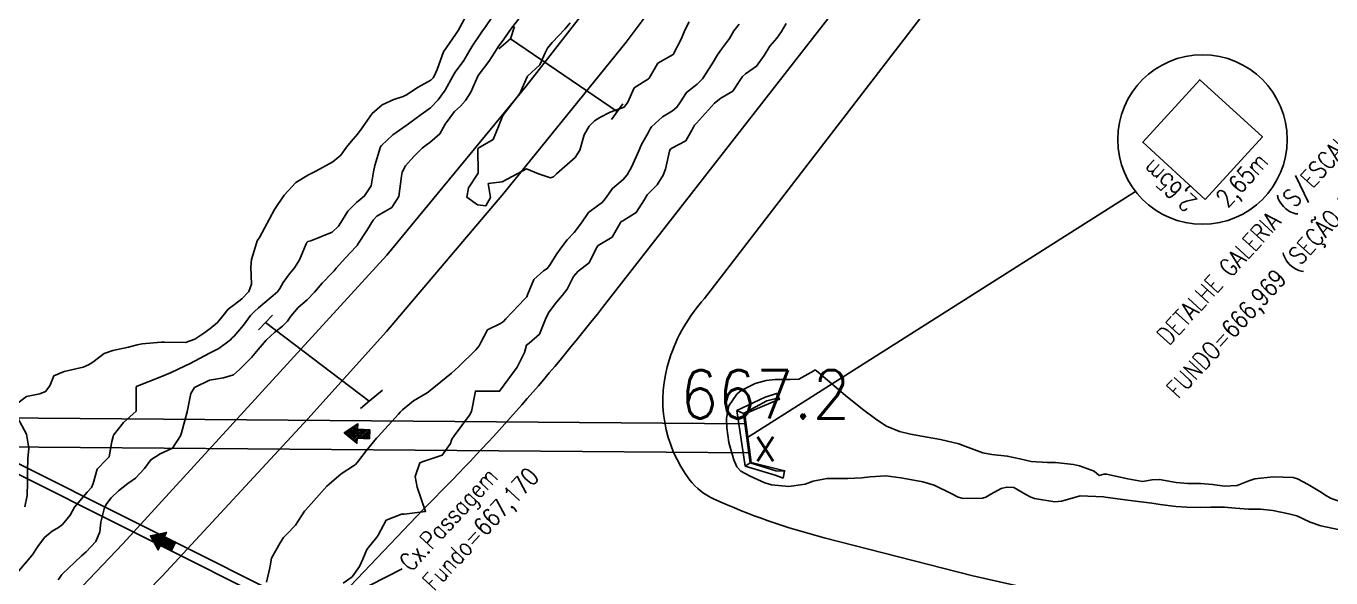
# Model space of a CAD drawing. Header units: metres. Extents: x 298520 to 308411, y 7433745 to 7450750.
# Drawn here: x 300751.6 to 300859.5, y 7446942.6 to 7446988.2 of the extents above; entities that cross this region are included whole.
import ezdxf
from ezdxf.enums import TextEntityAlignment as Align

# ---------------------------------------------------------------- set-up
doc = ezdxf.new("R2010")
doc.units = ezdxf.units.M
doc.header["$LTSCALE"] = 10
doc.linetypes.add('CONTINUO', pattern=[0])
doc.linetypes.add('TRACEJADO', pattern=[8.7, 8, -0.7])
for name, color, linetype in [('BUEIRO', 151, 'Continuous'), ('Curvas de Nivel 1m', 11, 'Continuous'), ('Curvas de Nivel 5m', 15, 'Continuous'), ('GALERIA', 45, 'Continuous'), ('Linha Férrea', 251, 'TRACKS'), ('Pontos Cotados', 45, 'Continuous'), ('Pórtico', 62, 'Continuous'), ('TEXTO', 45, 'Continuous'), ('Vias Primárias', 230, 'Continuous')]:
    doc.layers.add(name, color=color, linetype=linetype)
doc.styles.add('ROMANS', font='romans', dxfattribs={"height": 0.2})
doc.styles.add('Style-STANDARD', font='STANDARD.shx')
doc.linetypes.add('TRACKS', pattern='A,0.15,[130,ltypeshp.shx,S=0.25,R=0,X=0,Y=0],0.15', length=0.3)

# ---------------------------------------------------------------- blocks, each defined once
blk = doc.blocks.new('ELVTXT_30')
at = {"layer": 'Pontos Cotados', "linetype": 'Continuous', "style": 'Style-STANDARD'}
for s, height, p in [('667.2', 4, (0, 4)), ('x', 3, (0, 0))]:
    blk.add_text(s, height=height, dxfattribs=at).set_placement(p, align=Align.MIDDLE_CENTER)

msp = doc.modelspace()

# ---------------------------------------------------------------- hatches: boundary and pattern name
at = {"layer": 'TEXTO'}
for points in [[(300780.01, 7446954.12), (300779, 7446954.18), (300778.98, 7446953.75), (300777.94, 7446954.61), (300779.07, 7446955.35), (300779.04, 7446954.92), (300780.05, 7446954.86)], [(300763.67, 7446944.9), (300762.75, 7446945.32), (300762.57, 7446944.93), (300761.92, 7446946.11), (300763.24, 7446946.38), (300763.06, 7446945.99), (300763.98, 7446945.57)]]:
    msp.add_hatch(color=256, dxfattribs=at).paths.add_polyline_path(points)

# ---------------------------------------------------------------- linework, layer by layer
at = {"layer": 'BUEIRO', "linetype": 'TRACEJADO', "flags": 128}
for points in [[(300774.17, 7446939.6), (300748.18, 7446952.58)], [(300774.69, 7446940.2), (300748.26, 7446953.43)]]:
    msp.add_lwpolyline(points, dxfattribs=at)
at = {"layer": 'Curvas de Nivel 1m', "flags": 128}
for points, elevation in [([(300750.76, 7446956.92), (300751.67, 7446957.6), (300752.77, 7446957.82), (300753.25, 7446958.02), (300753.6, 7446958.48), (300753.95, 7446959.32), (300754.79, 7446959.66), (300756.37, 7446960.02), (300756.8, 7446960.23), (300756.94, 7446960.3), (300757.15, 7446960.44), (300758.09, 7446961.15), (300758.81, 7446961.41), (300760.1, 7446961.68), (300760.82, 7446961.88), (300761.24, 7446961.96), (300762.82, 7446962.1), (300763.09, 7446962.1), (300764.82, 7446962.08), (300765.59, 7446962.34), (300766.32, 7446962.83), (300766.84, 7446963.19), (300767.45, 7446963.71), (300767.94, 7446964.31), (300768.35, 7446964.81), (300768.86, 7446965.21), (300769.48, 7446965.68), (300770.06, 7446966.29), (300770.26, 7446966.9), (300770.21, 7446968.29), (300770.26, 7446968.93), (300770.68, 7446970.28), (300770.75, 7446970.46), (300770.93, 7446970.74), (300771.77, 7446972.27), (300772.16, 7446973.06), (300772.97, 7446974.25), (300773.94, 7446975.28), (300774.99, 7446975.93), (300775.6, 7446976.22), (300777, 7446977), (300777.65, 7446977.55), (300778.13, 7446978.19), (300778.52, 7446978.68), (300779.03, 7446979.27), (300779.41, 7446979.8), (300779.66, 7446980.17), (300780.25, 7446980.97), (300781.06, 7446981.7), (300782.03, 7446982.15), (300782.81, 7446982.4), (300783.07, 7446982.53), (300784.04, 7446983.16), (300785.09, 7446983.73), (300785.28, 7446983.92), (300785.39, 7446984.11), (300785.62, 7446984.62), (300786.14, 7446986.09), (300787.13, 7446987.5), (300787.36, 7446987.84), (300787.48, 7446988.08), (300788.07, 7446989.15)], 669), ([(300754.3, 7446942.47), (300754.42, 7446942.65), (300754.6, 7446942.91), (300756.21, 7446944.45), (300756.62, 7446944.78), (300757.42, 7446945.64), (300757.75, 7446946.43), (300757.83, 7446947.24), (300758.12, 7446948.43), (300758.32, 7446948.77), (300758.67, 7446949.23), (300759.27, 7446949.82), (300760.04, 7446950.41), (300760.42, 7446950.67), (300760.69, 7446950.86), (300761.43, 7446951.66), (300761.95, 7446952.38), (300762.72, 7446952.87), (300763.73, 7446953.35), (300764.41, 7446954.35), (300764.48, 7446954.61), (300764.75, 7446955.62), (300764.95, 7446956.35), (300765.27, 7446957.85), (300765.57, 7446958.34), (300766.79, 7446958.97), (300767.96, 7446959.14), (300768.79, 7446959.39), (300769.27, 7446959.83), (300769.72, 7446960.29), (300770.26, 7446960.84), (300770.82, 7446961.5), (300771.48, 7446962.27), (300772.19, 7446962.91), (300772.84, 7446963.42), (300773.26, 7446963.84), (300773.53, 7446964.24), (300774.14, 7446964.96), (300774.87, 7446965.6), (300775.49, 7446966.22), (300776.11, 7446966.98), (300776.9, 7446967.8), (300777.1, 7446968), (300777.28, 7446968.2), (300778.04, 7446969.06), (300778.92, 7446969.99), (300779.01, 7446970.09), (300779.07, 7446970.18), (300779.79, 7446971.32), (300780.33, 7446972.17), (300780.62, 7446972.5), (300780.95, 7446972.7), (300781.88, 7446973.22), (300782.46, 7446974.14), (300782.68, 7446975.82), (300782.73, 7446976.13), (300783, 7446976.67), (300783.68, 7446977.44), (300784.38, 7446978.12), (300784.73, 7446978.4), (300785.02, 7446978.58), (300785.83, 7446979.3), (300786.28, 7446980.09), (300787.05, 7446981.14), (300787.53, 7446981.6), (300787.95, 7446982.07), (300788.39, 7446982.75), (300788.98, 7446984.06), (300789.02, 7446984.14), (300789.09, 7446984.24), (300789.89, 7446985.27), (300790.37, 7446986.05), (300790.66, 7446986.5), (300791.12, 7446987.12), (300791.77, 7446988.03), (300792.37, 7446988.8)], 671), ([(300810.58, 7446988.37), (300810.12, 7446987.81), (300809.76, 7446987.18), (300809.12, 7446986.29), (300808.79, 7446985.82), (300808.35, 7446985.08), (300807.55, 7446983.84), (300807.09, 7446983.4), (300806.22, 7446982.72), (300805.67, 7446981.86), (300805.43, 7446981.5), (300805.06, 7446981.21), (300804.23, 7446980.7), (300803.34, 7446979.89), (300803.21, 7446979.71), (300803.04, 7446979.4), (300802.51, 7446978.41), (300802.27, 7446977.9), (300801.69, 7446976.6), (300801.32, 7446975.92), (300800.99, 7446975.53), (300800.11, 7446974.8), (300799.5, 7446973.93), (300799.26, 7446973.64), (300798.97, 7446973.43), (300798.11, 7446972.8), (300797.53, 7446971.96), (300796.93, 7446971.15), (300796.36, 7446970.55), (300795.93, 7446969.98), (300795.51, 7446969.38), (300794.9, 7446968.43), (300794.71, 7446968.18), (300794.41, 7446967.99), (300793.6, 7446967.28), (300793.09, 7446966.01), (300793.03, 7446965.85), (300792.87, 7446965.68), (300791.3, 7446964.03), (300791.1, 7446963.79), (300790.85, 7446963.63), (300789.78, 7446963.11), (300789.23, 7446962.06), (300789.09, 7446961.79), (300788.82, 7446961.47), (300787.41, 7446960.08), (300786.8, 7446959.54), (300785.04, 7446958.11), (300784.9, 7446957.99), (300784.78, 7446957.91), (300783.65, 7446957.24), (300782.76, 7446956.52), (300782.57, 7446956.32), (300782.41, 7446956.14), (300780.73, 7446954.31), (300780.66, 7446954.23), (300780.6, 7446954.16), (300779.75, 7446953.13), (300779.04, 7446952.18), (300778.88, 7446952), (300778.7, 7446951.87), (300777.67, 7446951.22), (300776.68, 7446950.38), (300776.51, 7446950.2), (300775.19, 7446948.74), (300774.74, 7446948.23), (300774.7, 7446948.19), (300774.66, 7446948.14), (300773.9, 7446946.98), (300773.2, 7446946.24), (300772.93, 7446945.95), (300772.63, 7446945.51), (300771.93, 7446944.26), (300771.79, 7446943.45), (300771.51, 7446942.27)], 671), ([(300806.44, 7446988.56), (300806.08, 7446987.86), (300805.8, 7446987.19), (300805.11, 7446985.87), (300803.86, 7446985.13), (300803.13, 7446983.89), (300803.12, 7446983.87), (300803.09, 7446983.85), (300801.89, 7446983.09), (300801.38, 7446981.92), (300801.06, 7446981.52), (300799.9, 7446981.09), (300799.05, 7446980.66), (300798.61, 7446980.38), (300798.17, 7446979.95), (300797.77, 7446979.21), (300797.41, 7446977.96), (300797.01, 7446977.34), (300795.47, 7446975.99), (300795.22, 7446975.76), (300794.99, 7446975.68), (300793.99, 7446976), (300793, 7446976.41), (300792.27, 7446976.02), (300790.99, 7446975.34), (300789.84, 7446975.19), (300790.01, 7446974.05), (300789.64, 7446973.37), (300788.96, 7446973.44), (300788.07, 7446974.07), (300788.21, 7446974.84), (300788.99, 7446976.06), (300788.98, 7446978.06), (300788.99, 7446978.09), (300789.01, 7446978.11), (300790.24, 7446978.84), (300790.74, 7446980.04), (300790.81, 7446980.28), (300791.05, 7446980.82), (300791.98, 7446982.03), (300792.45, 7446982.64), (300793.05, 7446984.01), (300793.09, 7446984.07), (300794.11, 7446984.99), (300794.53, 7446986), (300794.73, 7446986.38), (300795.12, 7446986.84), (300796.19, 7446987.97), (300796.62, 7446988.48)], 672), ([(300860.68, 7446948.76), (300859.44, 7446949.22), (300858.96, 7446949.5), (300858.69, 7446949.68), (300857.6, 7446950.34), (300856.7, 7446950.81), (300856.35, 7446950.91), (300854.7, 7446950.96), (300853.2, 7446950.8), (300852.7, 7446950.63), (300851.74, 7446950.27), (300850.69, 7446950.21), (300849.7, 7446950.34), (300848.69, 7446950.41), (300847.64, 7446950.41), (300846.69, 7446950.51), (300845.32, 7446950.76), (300844.7, 7446950.73), (300843.89, 7446950.59), (300842.7, 7446950.8), (300840.94, 7446951.2), (300840.7, 7446951.19), (300840.32, 7446951.07), (300839.91, 7446951.45), (300838.71, 7446951.89), (300838.2, 7446951.99), (300836.71, 7446952.17), (300836.04, 7446952.17), (300834.71, 7446952.25), (300833.78, 7446952.46), (300832.72, 7446952.69), (300831.46, 7446952.82), (300830.72, 7446952.96), (300829.01, 7446953.59), (300828.82, 7446953.67), (300828.73, 7446953.71), (300827.2, 7446954.06), (300826.74, 7446954.14), (300826.12, 7446954.24), (300824.74, 7446954.5), (300823.81, 7446954.71), (300822.75, 7446955.16), (300821.95, 7446955.67), (300820.76, 7446956.57), (300819.36, 7446957.69), (300818.78, 7446958.19), (300816.97, 7446959.73), (300816.87, 7446959.79), (300816.8, 7446959.79), (300816.77, 7446959.77), (300816.73, 7446959.73), (300815.49, 7446959.05), (300814.79, 7446959.02), (300813.55, 7446959.01), (300812.79, 7446958.93), (300811.89, 7446958.68), (300810.78, 7446958.12), (300810.59, 7446957.99), (300810.39, 7446957.8), (300809.73, 7446956.85), (300809.52, 7446955.81), (300809.54, 7446955.02), (300809.71, 7446953.81), (300810.14, 7446952.37), (300810.38, 7446951.8), (300810.7, 7446951.45), (300811.47, 7446951.02), (300812.69, 7446950.47), (300813.24, 7446950.32), (300814.69, 7446950.17), (300816.04, 7446950.38), (300816.69, 7446950.61), (300817.82, 7446950.84), (300818.69, 7446950.83), (300819.55, 7446950.83), (300820.7, 7446950.89), (300821.39, 7446950.97), (300822.7, 7446951.06), (300823.93, 7446950.88), (300824.69, 7446950.75), (300825.74, 7446950.57), (300826.69, 7446950.28), (300828.1, 7446949.6), (300828.68, 7446949.28), (300829.07, 7446949.19), (300830.68, 7446949.22), (300830.95, 7446949.29), (300831.36, 7446949.55), (300832.23, 7446950), (300832.69, 7446950.12), (300833.26, 7446950.1), (300834.25, 7446949.52), (300834.68, 7446949.28), (300834.99, 7446949.19), (300836.67, 7446948.91), (300837.21, 7446948.95), (300838.68, 7446949.39), (300838.75, 7446949.4), (300840.68, 7446949.31), (300840.82, 7446949.3), (300842.68, 7446949.05), (300843.11, 7446948.99), (300844.67, 7446948.79), (300845.36, 7446948.7), (300846.67, 7446948.51), (300847.57, 7446948.46), (300848.67, 7446948.45), (300849.54, 7446948.46), (300850.67, 7446948.48), (300851.6, 7446948.38), (300852.67, 7446948.3), (300853.66, 7446948.3), (300854.67, 7446948.18), (300855.99, 7446947.93), (300856.66, 7446947.75), (300857.75, 7446947.24), (300858.65, 7446946.92), (300860.06, 7446946.62)], 669), ([(300751.53, 7446948.5), (300751.74, 7446949.43), (300751.77, 7446950.5), (300751.76, 7446951.44), (300751.79, 7446952.5), (300751.87, 7446953.35), (300751.67, 7446954.5), (300750.75, 7446956.23)], 669)]:
    msp.add_lwpolyline(points, dxfattribs=dict(at, elevation=elevation))
at = {"layer": 'Curvas de Nivel 5m', "elevation": 670, "flags": 128}
for points in [[(300750.59, 7446942.65), (300752.15, 7446944.5), (300752.62, 7446945.21), (300753.16, 7446945.95), (300753.81, 7446946.48), (300754.31, 7446946.8), (300754.64, 7446947.04), (300755.3, 7446947.82), (300755.65, 7446948.46), (300756.68, 7446949.7), (300757.04, 7446950.08), (300757.18, 7446950.43), (300757.51, 7446951.62), (300758.31, 7446952.42), (300758.51, 7446952.63), (300758.73, 7446953.89), (300758.84, 7446954.31), (300758.88, 7446954.42), (300759.7, 7446955.45), (300760.75, 7446956.4), (300760.75, 7446958.4), (300760.78, 7446958.43), (300760.83, 7446958.45), (300762.79, 7446959.23), (300763.58, 7446959.57), (300764.8, 7446960.13), (300765.19, 7446960.34), (300766.81, 7446961.18), (300767.57, 7446961.56), (300768.54, 7446962.3), (300768.68, 7446962.45), (300768.83, 7446962.59), (300769.62, 7446963.51), (300770.2, 7446964.29), (300770.51, 7446964.63), (300770.86, 7446964.92), (300772.41, 7446966.26), (300772.61, 7446966.52), (300772.88, 7446967.03), (300773.4, 7446967.74), (300773.83, 7446968.24), (300774.24, 7446968.9), (300774.79, 7446970.23), (300774.84, 7446970.32), (300774.92, 7446970.41), (300775.17, 7446970.47), (300776.93, 7446971.17), (300777.47, 7446971.67), (300777.79, 7446972.19), (300778.23, 7446972.91), (300778.96, 7446973.64), (300779.26, 7446973.88), (300779.62, 7446974.17), (300780.15, 7446975), (300780.36, 7446976.17), (300780.47, 7446976.69), (300780.9, 7446978.16), (300780.94, 7446978.23), (300781.02, 7446978.33), (300781.96, 7446979.22), (300783.04, 7446979.98), (300783.13, 7446980.04), (300783.24, 7446980.13), (300784.28, 7446980.89), (300785.06, 7446981.45), (300785.71, 7446982.1), (300786.27, 7446982.9), (300786.91, 7446984.08), (300787.1, 7446984.39), (300787.81, 7446985.37), (300788.23, 7446986.07), (300788.55, 7446986.63), (300789.13, 7446987.48), (300789.37, 7446987.81), (300789.56, 7446988.06), (300790.2, 7446989)], [(300814.47, 7446988.43), (300814.07, 7446987.76), (300813.68, 7446987.21), (300813.12, 7446986.55), (300812.63, 7446985.78), (300812.01, 7446984.88), (300811.09, 7446984.25), (300810.85, 7446984.04), (300810.69, 7446983.8), (300810.05, 7446982.83), (300809.07, 7446982.25), (300808.53, 7446981.83), (300807.05, 7446980.18), (300806.89, 7446980.01), (300806.79, 7446979.85), (300806.16, 7446978.73), (300805.02, 7446978.12), (300804.88, 7446978.01), (300804.82, 7446977.87), (300804.49, 7446976.38), (300804.29, 7446975.88), (300803.79, 7446975.08), (300802.98, 7446974.26), (300802.75, 7446973.89), (300802.06, 7446972.8), (300800.95, 7446972.13), (300800.82, 7446972.05), (300800.74, 7446971.92), (300800.09, 7446970.77), (300798.92, 7446970.08), (300798.81, 7446969.94), (300798.19, 7446968.66), (300797.26, 7446967.96), (300796.89, 7446967.53), (300796.37, 7446966.48), (300795.98, 7446965.98), (300795.47, 7446965.39), (300794.86, 7446964.59), (300794.65, 7446964.19), (300794.58, 7446963.99), (300794.07, 7446962.76), (300793.21, 7446962.01), (300792.99, 7446961.84), (300792.82, 7446961.24), (300792.24, 7446960.02), (300790.78, 7446958.04), (300788.78, 7446958.06), (300788.44, 7446956.38), (300788.3, 7446956.07), (300787.02, 7446954.37), (300786.84, 7446954.09), (300786.81, 7446954.01), (300786.73, 7446953.72), (300786.04, 7446952.77), (300784.71, 7446952.31), (300784.54, 7446952.28), (300784.17, 7446952.12), (300783.81, 7446951), (300783.97, 7446950.12), (300784.66, 7446948.11), (300782.89, 7446947.9), (300782.66, 7446947.88), (300781.41, 7446947.39), (300780.73, 7446946.16), (300780.63, 7446945.99), (300779.81, 7446944.98), (300779.47, 7446944.17), (300779.2, 7446943.58), (300778.6, 7446942.72), (300777.86, 7446942.19)]]:
    msp.add_lwpolyline(points, dxfattribs=at)
at = {"layer": 'GALERIA', "linetype": 'TRACEJADO', "flags": 128}
for points in [[(300748.61, 7446955.86), (300811.14, 7446955.35)], [(300748.26, 7446953.46), (300811.45, 7446952.95)]]:
    msp.add_lwpolyline(points, dxfattribs=at)
at = {"layer": 'GALERIA', "linetype": 'CONTINUO'}
for points in [[(300810.38, 7446956.46, 669.83), (300812.71, 7446957.56, 669.82), (300813.67, 7446957.86, 669.41), (300813.85, 7446957.5, 669.07)], [(300813.85, 7446957.5, 669.07), (300812.86, 7446957.26, 669.8), (300810.94, 7446956.2, 669.82)], [(300811.04, 7446956.17, 667.02), (300813.91, 7446957.4, 666.77), (300813.85, 7446957.5, 669.07)], [(300811.08, 7446951.85, 669.84), (300810.38, 7446956.46, 669.83)], [(300811.08, 7446951.85, 669.84), (300811.49, 7446952.13, 669.82), (300810.94, 7446956.2, 669.82), (300810.38, 7446956.46, 669.83)], [(300811.13, 7446955.47, 666.97), (300811.04, 7446956.17, 667.02), (300810.94, 7446956.2, 669.82)], [(300811.43, 7446952.8, 669.63), (300811.47, 7446952.83, 666.98), (300811.13, 7446955.47, 666.97), (300811.07, 7446955.5, 669.62)], [(300811.07, 7446955.5, 669.62), (300811.43, 7446952.8, 669.63)], [(300811.49, 7446952.13, 669.82), (300811.56, 7446952.17, 667.09), (300811.47, 7446952.83, 666.98)], [(300811.08, 7446951.85, 669.84), (300813.55, 7446951.1, 669.71), (300814.2, 7446950.87, 668.26), (300814.31, 7446951.44, 667.93)], [(300814.31, 7446951.44, 667.93), (300813.61, 7446951.48, 669.71), (300811.49, 7446952.13, 669.82)], [(300811.56, 7446952.17, 667.09), (300814.33, 7446951.48, 666.89), (300814.31, 7446951.44, 667.93)]]:
    msp.add_polyline3d(points, dxfattribs=at)
at = {"layer": 'Linha Férrea', "flags": 128}
for points in [[(298729.26, 7450749.95), (298734.81, 7450730.65), (298742.34, 7450703.45), (298750.12, 7450676.24), (298757.89, 7450649.2), (298765.19, 7450623.71), (298769.98, 7450606.42), (298776.49, 7450583.29), (298783.06, 7450560.25), (298788.16, 7450542.21), (298793.82, 7450521.58), (298798.12, 7450506.61), (298804.39, 7450484.42), (298809.29, 7450466.84), (298814.55, 7450448.86), (298819.56, 7450431.22), (298826.27, 7450408.65), (298831.93, 7450389.31), (298837.13, 7450370.78), (298842.09, 7450352.4), (298847.8, 7450331.82), (298852.15, 7450316.41), (298858.34, 7450294.77), (298862.97, 7450278.96), (298867.95, 7450260.09), (298870.92, 7450249.95), (298873.72, 7450238.98), (298878.36, 7450222.7), (298882.03, 7450210.36), (298885.6, 7450197.65), (298890.19, 7450181.05), (298894.64, 7450166.01), (298898.99, 7450149.81), (298904.36, 7450131.79), (298908.12, 7450117.71), (298911.93, 7450103.95), (298916.1, 7450089.04), (298920.55, 7450073.4), (298923.21, 7450064.32), (298926.47, 7450052.58), (298930.32, 7450038.96), (298934.72, 7450023.22), (298938.25, 7450011.62), (298941.51, 7449999.19), (298944.4, 7449989.65), (298947.7, 7449977.68), (298952.33, 7449961.49), (298956.97, 7449946.58), (298961.92, 7449929.02), (298965.91, 7449915.26), (298970.08, 7449900.9), (298973.94, 7449887.79), (298977.79, 7449874.85), (298981.55, 7449862.47), (298986.37, 7449847.2), (298989.85, 7449836.37), (298994.58, 7449822.34), (298999.44, 7449807.29), (299004.07, 7449794.27), (299008.7, 7449781.66), (299013.06, 7449770.33), (299018.29, 7449757.72), (299022.32, 7449748.04), (299026.82, 7449737.63), (299031.86, 7449726.85), (299036.81, 7449716.9), (299043.1, 7449705.2), (299047.82, 7449696.53), (299054.33, 7449685.57), (299060.66, 7449675.85), (299069.47, 7449663.1), (299077.54, 7449652.87), (299085.43, 7449643.34), (299089.83, 7449637.78), (299098.73, 7449628.56), (299107.99, 7449618.79), (299117.44, 7449610.03), (299127.08, 7449601.22), (299138.45, 7449591.78), (299150.41, 7449582.65), (299162.78, 7449573.98), (299174, 7449567), (299185.96, 7449560.3), (299199.7, 7449553.22), (299213.25, 7449547.02), (299227.03, 7449541.5), (299242, 7449536.52), (299258.42, 7449531.83), (299277.22, 7449527.81), (299295.93, 7449525.03), (299311.59, 7449523.57), (299326.88, 7449522.88), (299340.97, 7449522.75), (299353.57, 7449523.11), (299369.27, 7449524.07), (299382.83, 7449525.21), (299396.61, 7449526.72), (299414.18, 7449529.5), (299430.97, 7449532.6), (299440.14, 7449534.84), (299451.09, 7449537.49), (299469.67, 7449542.92), (299486.96, 7449547.76), (299510.38, 7449554.83), (299531.41, 7449561.04), (299544.9, 7449564.89), (299559.19, 7449569.07), (299590.2, 7449576.67), (299616.42, 7449582.26), (299645.03, 7449585.8), (299675.25, 7449587.64), (299705.52, 7449586.26), (299732.88, 7449582.83), (299762.58, 7449576.09), (299791.89, 7449566.94), (299816.22, 7449556.9), (299840.77, 7449544.78), (299859.68, 7449534.39), (299878.53, 7449521.31), (299897.38, 7449507.14), (299919.54, 7449486.99), (299927.66, 7449478.63), (299947.13, 7449456.96), (299961.5, 7449437.96), (299971.14, 7449424.78), (299981.87, 7449408.32), (299997.59, 7449383.68), (300016.23, 7449354.96), (300035.86, 7449324.69), (300055.14, 7449295.59), (300073.23, 7449268.4), (300085.87, 7449249.95), (300089.5, 7449244.78), (300101.21, 7449227.65), (300111.2, 7449214.14), (300124.75, 7449194.74), (300135.91, 7449179.76), (300148.3, 7449162.13), (300160.8, 7449144.57), (300173.13, 7449128.48), (300185.52, 7449112.09), (300198.4, 7449095.76), (300207.46, 7449083.98), (300220.09, 7449068.52), (300233.47, 7449051.74), (300246.78, 7449035.35), (300263.48, 7449015.08), (300277.53, 7448998.44), (300292.81, 7448981.5), (300306.69, 7448964.86), (300324.62, 7448944.39), (300340.4, 7448926.52), (300357.9, 7448907.84), (300372.75, 7448891.82), (300392.04, 7448871.05), (300410.72, 7448852.07), (300427.48, 7448834.14), (300439.25, 7448822.86), (300454.9, 7448806.53), (300473.45, 7448788.16), (300493.11, 7448768.81), (300511.71, 7448749.95), (300518.2, 7448743.61), (300525.67, 7448735.98), (300530.89, 7448730.36), (300538.14, 7448723.28), (300543.77, 7448717.62), (300548.92, 7448711.9), (300554.78, 7448706.09), (300562.44, 7448698.57), (300570.48, 7448690.2), (300580.06, 7448680.51), (300590.01, 7448670.63), (300599.1, 7448661.39), (300608.57, 7448651.7), (300616.68, 7448643.32), (300625.58, 7448633.86), (300633.62, 7448625.86), (300641.21, 7448617.86), (300649.58, 7448609.9), (300659.39, 7448599.72), (300667.39, 7448591.23), (300676.1, 7448582.78), (300683.87, 7448574.67), (300691.72, 7448567.15), (300703.33, 7448554.88), (300711.74, 7448546.35), (300718.09, 7448539.77), (300726.51, 7448530.98), (300733.15, 7448523.7), (300741.15, 7448514.42), (300747.43, 7448507.24), (300750.05, 7448504.02), (300758.17, 7448493.99), (300764.85, 7448485.24), (300772.25, 7448475.55), (300781.11, 7448462.86), (300788.18, 7448452.15), (300795.99, 7448439.11), (300802.71, 7448427.66), (300809.14, 7448414.66), (300814.96, 7448402.42), (300819.76, 7448391.6), (300824.72, 7448378.53), (300829.08, 7448366.59), (300833.25, 7448353.86), (300836.59, 7448342.44), (300839.82, 7448330.57), (300842.68, 7448317.91), (300845.76, 7448304.2), (300848.39, 7448291.17), (300849.93, 7448279.9), (300851.84, 7448266.76), (300852.63, 7448254.17), (300852.97, 7448249.95), (300853.72, 7448237.64), (300853.9, 7448226.07), (300854.16, 7448215.15), (300853.84, 7448203.83), (300853.6, 7448192.91), (300852.79, 7448182.25), (300851.99, 7448170.79), (300850.8, 7448159.3), (300849.22, 7448146.77), (300848.15, 7448135.49), (300846.96, 7448124.11), (300845.44, 7448113.55), (300844.22, 7448102.2), (300842.29, 7448090.39), (300840.98, 7448078.33), (300839.61, 7448068.39), (300838.21, 7448056.39), (300836.54, 7448045.17), (300835.02, 7448032.67), (300833.53, 7448020.34), (300832.28, 7448009.21), (300831.09, 7447998.64), (300829.87, 7447985.93), (300828.43, 7447973.71), (300826.55, 7447955.64), (300825.16, 7447943.39), (300824.99, 7447942.25), (300823.84, 7447930.96), (300822.66, 7447919.83), (300821.59, 7447909.07), (300820.24, 7447895.41), (300819.53, 7447885.93), (300818.68, 7447872.07), (300818.3, 7447858.8), (300817.93, 7447851.92), (300817.79, 7447841.86), (300817.93, 7447833.49), (300818.52, 7447815.84), (300820.36, 7447795.88), (300822.45, 7447776.73), (300825.92, 7447759), (300827.72, 7447750.22), (300828.69, 7447743.23), (300830.47, 7447731.54), (300833.75, 7447711.15), (300838.98, 7447681.97), (300842.16, 7447664.85), (300846.25, 7447643.57), (300856.9, 7447587.93), (300861.3, 7447564.71), (300863.73, 7447552.02), (300867.08, 7447534.8), (300870.25, 7447518.15), (300879.14, 7447471.41), (300882.72, 7447452.43), (300886.2, 7447433.44), (300890.62, 7447408.95), (300893.06, 7447394), (300894.89, 7447382.53), (300896.02, 7447374.92), (300897.06, 7447367.88), (300898.67, 7447355.2), (300899.88, 7447344.17), (300901.15, 7447328.57), (300902.42, 7447306.17), (300902.63, 7447290.93), (300902.64, 7447274.91), (300901.21, 7447249.81), (300899.89, 7447235.45), (300897.42, 7447214.97), (300896.24, 7447207.11, -0.017609), (300893.25, 7447191.07), (300890.79, 7447180.01), (300886.35, 7447162.34), (300883.12, 7447151.27), (300877.52, 7447133.87), (300873.86, 7447123.75), (300865.53, 7447103.06), (300859.82, 7447090.39), (300850.5, 7447071.41), (300846.31, 7447063.11), (300836.81, 7447045.83), (300827.66, 7447031.2), (300815.39, 7447013.01), (300803.07, 7446996.23), (300792.97, 7446983.25), (300781.45, 7446969.29), (300759.63, 7446945.43), (300748.36, 7446933.67), (300737.3, 7446922.45), (300720.18, 7446905.64), (300707.82, 7446893.56), (300697.06, 7446883.03), (300686.38, 7446872.22), (300676.51, 7446862.33), (300660.14, 7446845.84), (300651.99, 7446837.64), (300637.92, 7446823.84), (300624.1, 7446810.42), (300614.95, 7446801.57), (300610.11, 7446796.54), (300599.12, 7446785.64, 0.017844), (300588.78, 7446774.61), (300582.97, 7446768.6), (300572.81, 7446757.15), (300570.64, 7446754.42, -0.018804), (300566.87, 7446749.9, -0.021463), (300565.2, 7446747.77, 0.014089), (300560.74, 7446742.24), (300556.82, 7446737.07), (300549.02, 7446726.4), (300544.9, 7446720.15), (300542.99, 7446717.43), (300540.7, 7446714.01), (300534.52, 7446704.13), (300528.81, 7446694.78), (300525.37, 7446688.69), (300519.77, 7446678.44, 0.017217), (300513.56, 7446666.07), (300510.11, 7446659.47), (300505.35, 7446648.44), (300501.39, 7446638.95, 0.017957), (300498.45, 7446631.13), (300492.38, 7446614.65), (300488.09, 7446600.96), (300484.89, 7446590.08), (300482.45, 7446580.53), (300479.03, 7446566.17), (300475, 7446546.19), (300472.25, 7446530.08), (300469.72, 7446510.13), (300467.65, 7446494.09), (300465.34, 7446472.63), (300462.51, 7446448.28), (300460.59, 7446427.75), (300458.17, 7446403.46), (300455.72, 7446377.74), (300453.68, 7446357.58), (300451.18, 7446331.96), (300448.41, 7446302.91), (300446.1, 7446278.46), (300443.95, 7446255.99), (300443.33, 7446249.95), (300441.92, 7446236.03), (300439.71, 7446214.96), (300437.14, 7446189.66), (300434.77, 7446164.49), (300432.99, 7446145.94), (300427.67, 7446092.02), (300425.46, 7446069.07), (300422.05, 7446034.05), (300420.45, 7446017.74), (300416.95, 7445981.75), (300414.16, 7445952.95), (300410.69, 7445916.31), (300408.44, 7445891.81), (300405.72, 7445868.17), (300403.77, 7445842.74), (300401.65, 7445818.65), (300400.34, 7445806.14), (300399.88, 7445801.28), (300399.27, 7445794.56)], [(298905.36, 7450145.03), (298910.21, 7450124.87), (298915, 7450108.01), (298921.74, 7450085.27), (298926.98, 7450064.83), (298931, 7450051.74), (298934.22, 7450039.95), (298937.65, 7450027.98), (298940.46, 7450017.79), (298943.21, 7450008.62), (298945.87, 7449998.81), (298948.85, 7449988.08), (298952.22, 7449977.18), (298954.85, 7449967.64), (298957.89, 7449956.73), (298961.76, 7449943.85), (298964.9, 7449932.56), (298968.97, 7449920.29), (298972.37, 7449908.38), (298975.8, 7449896.21), (298979.29, 7449884.68), (298982.04, 7449875.08), (298985.46, 7449863.46), (298988.89, 7449853.47), (298994.25, 7449836.79), (298999.64, 7449820.01), (299004.12, 7449806.22), (299009.58, 7449791.55), (299017.07, 7449771.92), (299023.85, 7449755.78), (299031.35, 7449735.1), (299042.61, 7449714.77), (299049.16, 7449702.26), (299057.95, 7449687.8), (299067.13, 7449674.03), (299074.39, 7449663.76), (299083.27, 7449652.27), (299093.23, 7449640.21), (299104.87, 7449628.3), (299116.06, 7449616.93), (299127.19, 7449606.97), (299134.85, 7449600.4), (299146.06, 7449591), (299159.8, 7449581.13), (299172.88, 7449572.67), (299188.75, 7449563.55), (299203.49, 7449555.78), (299219.69, 7449548.78), (299229.29, 7449544.98), (299249.7, 7449538.2), (299264.42, 7449534.22), (299286.84, 7449530.18), (299305.28, 7449527.83), (299319.47, 7449527.11), (299340.21, 7449526.73), (299362.58, 7449527.5), (299380.33, 7449528.89), (299402.03, 7449531.43), (299418.39, 7449534.55), (299439.27, 7449538.77), (299455.55, 7449542.61), (299468.22, 7449546.45), (299486.07, 7449551.68), (299502.68, 7449556.43), (299521.87, 7449562.48), (299544.9, 7449569.51), (299558.76, 7449572.87), (299572.65, 7449576.47), (299589.39, 7449580.65), (299603.62, 7449583.9), (299623.71, 7449587.44), (299640.45, 7449589.67), (299657.81, 7449590.98), (299675.92, 7449591.55), (299694.25, 7449591.04), (299708.54, 7449590.13), (299722.18, 7449588.24), (299738.92, 7449585.56), (299759.65, 7449580.82), (299775.25, 7449576.47), (299786.44, 7449572.94), (299797.02, 7449569.28), (299807, 7449565.52), (299816.42, 7449561.56), (299823.6, 7449557.98), (299834.15, 7449553.02), (299842.94, 7449548.64), (299850.95, 7449544.05), (299857.58, 7449540.07), (299867.59, 7449534.04), (299879.68, 7449526.14), (299888.77, 7449519.65), (299901.69, 7449509.71), (299911.3, 7449500.7), (299920.63, 7449492.52), (299928.71, 7449484.63), (299935.81, 7449476.73), (299943.93, 7449467.26), (299951.1, 7449459), (299957.67, 7449450.78), (299963.48, 7449442.67), (299970.77, 7449432.3), (299976.47, 7449423.9), (299982.43, 7449414.86), (299988.89, 7449404.85), (299995.85, 7449394.44), (300002.31, 7449383.93), (300010.89, 7449370.22), (300018.78, 7449358.24), (300026.57, 7449345.89), (300033.39, 7449335.88), (300041.18, 7449324.04), (300049.36, 7449311.84), (300057.29, 7449299.74), (300065.47, 7449287.36), (300073.51, 7449275.7), (300081.01, 7449264.54), (300090.2, 7449251.3), (300091.16, 7449249.95), (300100.52, 7449236.17), (300109.4, 7449223.95), (300117.16, 7449213.19), (300127.34, 7449198.46), (300139.6, 7449181.45), (300149.95, 7449166.72), (300159.81, 7449153.47), (300168.75, 7449141.38), (300179.78, 7449126.35), (300190.93, 7449112.41), (300203.88, 7449095.22), (300217.31, 7449078.59), (300230.37, 7449062.01), (300242.89, 7449046.16), (300256.88, 7449029.77), (300272.78, 7449010.92), (300288.31, 7448992.87), (300306.3, 7448971.97), (300322.51, 7448953.54), (300337.05, 7448937.02), (300349.2, 7448923.52), (300363.43, 7448907.8), (300372.18, 7448898.27), (300387.65, 7448881.62), (300402.32, 7448866.09), (300417.3, 7448851.1), (300428.76, 7448838.96), (300440.72, 7448827.38), (300454.4, 7448813.15), (300467.46, 7448800.64), (300481.64, 7448785.53), (300502.23, 7448765.25), (300514.06, 7448753.85), (300517.83, 7448749.95), (300528.27, 7448738.98), (300540.78, 7448726.33), (300551.36, 7448715.26), (300568.36, 7448698.08), (300580.43, 7448686.45), (300591.07, 7448675.24), (300605.82, 7448660), (300619.83, 7448645.87), (300631.53, 7448633.85), (300641.93, 7448623.39), (300651.2, 7448614.13), (300663.21, 7448601.74), (300675.65, 7448588.97), (300686.37, 7448579.14), (300697.13, 7448567), (300714.31, 7448549.82), (300728.06, 7448535.25), (300742.19, 7448519.95), (300754.02, 7448506), (300763.61, 7448493.67), (300772.13, 7448482.97), (300781.59, 7448469.9), (300789.87, 7448457.45), (300798.09, 7448444.14), (300806.37, 7448430.38), (300809.35, 7448423.73), (300815.83, 7448410.72), (300822.18, 7448396.83), (300827.78, 7448382.46), (300832.26, 7448369.32), (300838.3, 7448352.65), (300842.66, 7448335.9), (300846.95, 7448318.72), (300850.06, 7448305.15), (300853.48, 7448286.05), (300855.91, 7448269.92), (300857.34, 7448249.95), (300858.33, 7448231.61), (300857.94, 7448206.21), (300856.92, 7448178.37), (300854.33, 7448156.85), (300851.33, 7448129.71), (300849.1, 7448108.5), (300845.74, 7448085.32), (300843.04, 7448064.17), (300840.4, 7448043.1), (300838.57, 7448030.95), (300837.04, 7448016.02), (300835.11, 7447994.96), (300832.97, 7447975.28), (300830.74, 7447953.62), (300829.11, 7447937.19), (300828.37, 7447933.43), (300827.04, 7447924.74), (300825.63, 7447910.19), (300824.27, 7447895.59), (300822.97, 7447881.62), (300821.95, 7447863.07), (300821.73, 7447846.35), (300821.74, 7447838.35), (300822.3, 7447822.8), (300823.26, 7447806.62), (300824.13, 7447792.39), (300826.21, 7447777.69), (300829.71, 7447760.44), (300831.5, 7447751.07), (300833.49, 7447738.26), (300836.41, 7447720.06), (300862.71, 7447579.55), (300879.79, 7447489.91), (300882.9, 7447473.37), (300886.74, 7447453.4), (300891.84, 7447425.61), (300894.82, 7447408.42), (300897.5, 7447392.31), (300900.26, 7447374.7), (300902.63, 7447356.77), (300903.99, 7447345), (300904.86, 7447335.88), (300905.85, 7447322.28), (300906.29, 7447313.02), (300906.57, 7447308.42), (300906.76, 7447298.89), (300906.88, 7447292.73, -0.006984), (300906.84, 7447284.83), (300906.7, 7447276.84), (300906.36, 7447267.88), (300905.74, 7447256.67), (300905.23, 7447249.95), (300904.29, 7447239.53), (300903.01, 7447227.25), (300901.03, 7447212.31), (300899.54, 7447202.92, -0.011988), (300897.91, 7447194.02), (300895, 7447180.77), (300891.36, 7447165.39), (300887.46, 7447151.12), (300883.3, 7447137.65), (300876.75, 7447119.22), (300874.1, 7447111.99), (300871.75, 7447106.14, -0.018309), (300868.91, 7447099.76, 0.011681), (300865.83, 7447093.06), (300860.47, 7447081.82), (300851.72, 7447064.42), (300846.21, 7447053.94), (300843.03, 7447048.48), (300836.89, 7447038.14), (300827.21, 7447022.92), (300821.11, 7447014.01), (300814.86, 7447005.09), (300809.63, 7446998.1), (300801.24, 7446986.88), (300791.12, 7446974.41), (300781.43, 7446962.97), (300774.94, 7446955.77), (300762.88, 7446942.76), (300751.3, 7446930.93), (300734.87, 7446914.57), (300727.95, 7446907.63), (300717.87, 7446897.44), (300705.6, 7446885.78), (300698.72, 7446879.05), (300668.13, 7446848.06), (300640.99, 7446821.41), (300627.44, 7446808.23), (300610.35, 7446790.7), (300597.44, 7446778.15), (300592.33, 7446772.49), (300571.23, 7446748.6), (300567.7, 7446744.65), (300564.74, 7446740.8), (300562.62, 7446737.77), (300551.36, 7446722.39), (300544.9, 7446712.98), (300541.87, 7446707.92), (300539.5, 7446704.1, 0.003437), (300530.37, 7446689.21, 0.010632), (300522.74, 7446675.93, 0.016565), (300518.05, 7446666.62, -0.011698), (300511.77, 7446653.87, 0.029635), (300510.13, 7446650.21), (300505.48, 7446638.9), (300500.31, 7446625.47), (300492.32, 7446601.2), (300488.23, 7446587.05), (300485.3, 7446575.18), (300482.35, 7446562.47), (300481.09, 7446556.09, 0.004599), (300479.15, 7446545.76), (300476.44, 7446530.26), (300474.65, 7446518.08), (300472.75, 7446502.99), (300471.3, 7446490.62), (300469.17, 7446472.09), (300467.9, 7446459.79), (300466.77, 7446449.81), (300465.44, 7446435.7), (300463.19, 7446412.59), (300462.66, 7446405.27), (300461.61, 7446397.23), (300459.61, 7446375.42), (300458.17, 7446361.3), (300456.94, 7446349.28), (300454.6, 7446324.34), (300452.38, 7446301.27), (300450.41, 7446280.73), (300448.61, 7446261.94), (300447.44, 7446249.79), (300445.94, 7446235.32), (300443.68, 7446213.97), (300443.01, 7446207.56), (300441.27, 7446189.51), (300439.2, 7446168.05), (300436.47, 7446140.61), (300434.03, 7446115.86), (300431.01, 7446085.1), (300427.8, 7446052.84), (300425.2, 7446025.41), (300423.64, 7446009.73), (300422.46, 7445994.57), (300421.62, 7445989.53), (300419.29, 7445963.66), (300415.81, 7445928.19), (300414.69, 7445917.53), (300413.78, 7445904.92), (300412.25, 7445888.39), (300411.95, 7445886.16), (300411.27, 7445881.62), (300410.69, 7445876.19), (300409.04, 7445857.29), (300407.61, 7445838.58), (300405.21, 7445812.52), (300404.53, 7445804.52), (300403.44, 7445794.14)]]:
    msp.add_lwpolyline(points, format="xyb", dxfattribs=at)
at = {"layer": 'Pórtico'}
for points in [[(300792.01, 7446988.18), (300791.68, 7446987.14), (300790.71, 7446986.32)], [(300800.49, 7446981.14), (300791.68, 7446987.14)], [(300800.01, 7446980.49), (300800.97, 7446981.79)], [(300772, 7446964.34), (300770.86, 7446963.11)], [(300771.43, 7446963.73), (300779.99, 7446957.21)], [(300781.09, 7446958.12), (300779.99, 7446957.21), (300779.28, 7446956.62)]]:
    msp.add_lwpolyline(points, dxfattribs=at)
at = {"layer": 'TEXTO', "linetype": 'CONTINUO', "flags": 128}
for points in [[(300778.5, 7446954.97), (300778.02, 7446954.54)], [(300779.06, 7446955.34), (300778.1, 7446954.48)], [(300779.06, 7446955.21), (300778.17, 7446954.41)], [(300779.05, 7446955.06), (300778.25, 7446954.35)], [(300779.04, 7446954.92), (300778.33, 7446954.28)], [(300779.18, 7446954.91), (300778.41, 7446954.22)], [(300779.32, 7446954.9), (300778.49, 7446954.16)], [(300779.46, 7446954.89), (300778.56, 7446954.09)], [(300779.6, 7446954.89), (300778.64, 7446954.03)], [(300779.74, 7446954.88), (300778.72, 7446953.96)], [(300779.88, 7446954.87), (300779.1, 7446954.17)], [(300780.02, 7446954.86), (300779.25, 7446954.17)], [(300780.05, 7446954.75), (300779.39, 7446954.16)], [(300778.8, 7446953.9), (300779, 7446954.08)], [(300778.88, 7446953.83), (300778.99, 7446953.93)], [(300778.95, 7446953.77), (300778.98, 7446953.79)], [(300779.53, 7446954.15), (300780.04, 7446954.61)], [(300779.67, 7446954.14), (300780.03, 7446954.47)], [(300779.81, 7446954.13), (300780.03, 7446954.33)], [(300779.95, 7446954.13), (300780.02, 7446954.19)], [(300762.58, 7446946.25), (300761.97, 7446946.02)], [(300763.23, 7446946.38), (300762.02, 7446945.93)], [(300763.18, 7446946.26), (300762.07, 7446945.84)], [(300763.12, 7446946.13), (300762.12, 7446945.75)], [(300763.06, 7446946), (300762.17, 7446945.67)], [(300763.18, 7446945.94), (300762.22, 7446945.58)], [(300763.31, 7446945.88), (300762.26, 7446945.49)], [(300763.44, 7446945.82), (300762.31, 7446945.4)], [(300763.57, 7446945.76), (300762.36, 7446945.31)], [(300763.7, 7446945.7), (300762.41, 7446945.22)], [(300762.46, 7446945.13), (300762.71, 7446945.23)], [(300762.51, 7446945.05), (300762.65, 7446945.1)], [(300762.56, 7446944.96), (300762.59, 7446944.97)], [(300763.83, 7446945.64), (300762.85, 7446945.28)], [(300763.95, 7446945.58), (300762.97, 7446945.22)], [(300763.94, 7446945.47), (300763.1, 7446945.16)], [(300763.23, 7446945.1), (300763.88, 7446945.34)], [(300763.36, 7446945.04), (300763.82, 7446945.21)], [(300763.49, 7446944.98), (300763.76, 7446945.08)], [(300763.62, 7446944.92), (300763.7, 7446944.96)]]:
    msp.add_lwpolyline(points, dxfattribs=at)
at = {"layer": 'TEXTO', "linetype": 'CONTINUO'}
for points in [[(300849.08, 7446973.88, 0), (300853.81, 7446979.05, 0), (300848.64, 7446983.77, 0), (300843.92, 7446978.61, 0), (300849.08, 7446973.88, 0)], [(300780.01, 7446954.12, 0), (300779, 7446954.18, 0), (300778.98, 7446953.75, 0), (300777.94, 7446954.61, 0), (300779.07, 7446955.35, 0), (300779.04, 7446954.92, 0), (300780.05, 7446954.86, 0)], [(300763.67, 7446944.9, 0), (300762.75, 7446945.32, 0), (300762.57, 7446944.93, 0), (300761.92, 7446946.11, 0), (300763.24, 7446946.38, 0), (300763.06, 7446945.99, 0), (300763.98, 7446945.57, 0)]]:
    msp.add_polyline3d(points, close=True, dxfattribs=at)
for points in [[(300811.26, 7446954.22, 0), (300843.32, 7446974.55, 0)], [(300774.89, 7446939.37, 0), (300782.73, 7446943.38, 0)]]:
    msp.add_polyline3d(points, dxfattribs=at)
msp.add_circle((300848.86, 7446978.83), 7, dxfattribs=at)
at = {"layer": 'Vias Primárias'}
for points in [[(300865.52, 7447058.34), (300853.26, 7447039.09), (300842.6, 7447023.31), (300832.21, 7447008.18), (300824.36, 7446997.13), (300799.29, 7446964.97, -0.031955), (300784.45, 7446948.28), (300773, 7446936.24), (300742.3, 7446904.13), (300726.31, 7446887.62), (300710.47, 7446870.74), (300694.62, 7446853.87), (300675.3, 7446833.76), (300654.27, 7446814.3), (300629.85, 7446792.95), (300622.86, 7446787.02, 0.017672), (300612.16, 7446777.28, 0.001604), (300604.46, 7446769.71, 0.027938), (300589.11, 7446752.72, -0.064013), (300586.19, 7446749.72), (300575.85, 7446736.44)], [(300889.47, 7446928.6), (300850.7, 7446938.12), (300829.89, 7446942.79), (300817.61, 7446945.94, -0.043744), (300808.46, 7446949.15, -0.123502), (300806.5, 7446950.71, -0.247811), (300804.81, 7446960.7, -0.104294), (300807.71, 7446965.71), (300835.18, 7447001.38), (300844.03, 7447014.31), (300858.41, 7447035.12, 0.015743), (300869.02, 7447051.54, 0.012093)]]:
    msp.add_lwpolyline(points, format="xyb", dxfattribs=at)

# ---------------------------------------------------------------- block references
at = {"layer": 'Pontos Cotados', "linetype": 'Continuous'}
msp.add_blockref('ELVTXT_30', (300812.73, 7446953.78, 667.16), dxfattribs=at)

# ---------------------------------------------------------------- texts
at = {"layer": 'TEXTO', "style": 'ROMANS', "width": 0.8}
for s, rotation, p in [('DETALHE GALERIA (S/ESCALA)', 47.5817, (300846.07, 7446961.75)), ('FUNDO=666,969 (SEÇÃO MONTANTE)', 47.5817, (300846.86, 7446957.34)), ('2,65m', 47.5817, (300850.94, 7446973.12)), ('2,65m', 137.5817, (300848.51, 7446973.83)), ('Fundo=667,170', 47, (300785.37, 7446941.46)), ('Cx.Passagem', 47, (300783.45, 7446943.06))]:
    msp.add_text(s, height=1.5, rotation=rotation, dxfattribs=at).set_placement(p)

doc.saveas('drawing.dxf')
